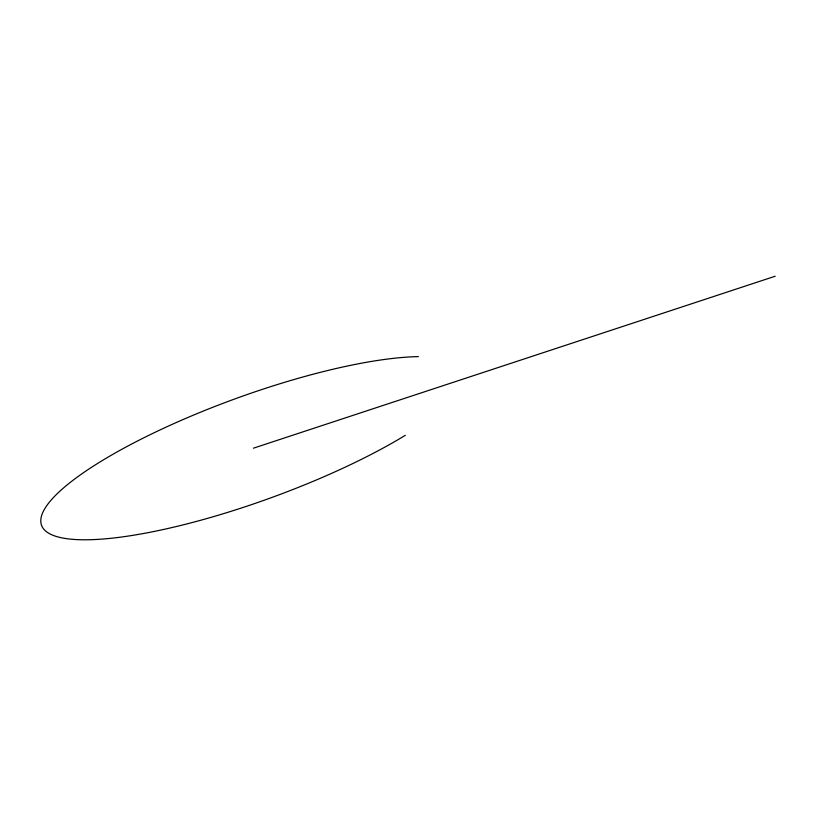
<?xml version="1.0" encoding="UTF-8"?>
<svg xmlns="http://www.w3.org/2000/svg" width="816" height="816" viewBox="0 0 816 816"><rect width="100%" height="100%" fill="white"/><g stroke="black" fill="none" stroke-linecap="round" stroke-linejoin="round"><path stroke-width="1.22" d="M253.409 448.188L775.2 276.226M405.338 435.305A225.451 52.632 -20 0 1 99.032 539.305A225.451 52.632 -20 0 1 113.159 454.155A225.451 52.632 -20 0 1 418.394 356.612"/></g></svg>
